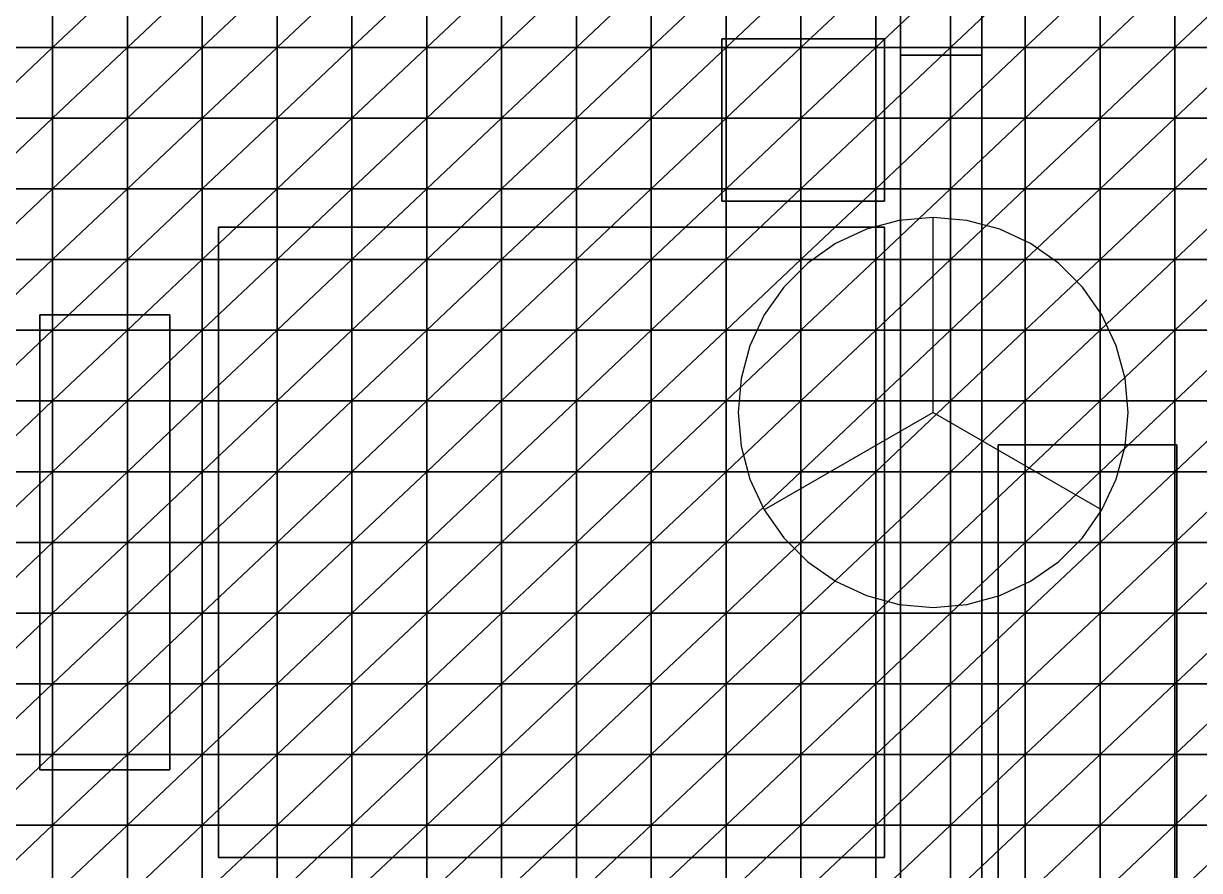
# Model space of a CAD drawing. Header units: metres. Extents: x -3 to 10.7, y -3.7 to 3.7.
# Drawn here: x 3.5 to 7.12, y -1.01 to 1.597 of the extents above; entities that cross this region are included whole.
import ezdxf

# ---------------------------------------------------------------- set-up
doc = ezdxf.new("R2010")
doc.units = ezdxf.units.M
for name, color, linetype in [('ACO_3D', 1, 'CONTINUOUS'), ('MEMBRANA_3D', 3, 'CONTINUOUS'), ('MOBILIARIO', 9, 'CONTINUOUS')]:
    doc.layers.add(name, color=color, linetype=linetype)

msp = doc.modelspace()

# ---------------------------------------------------------------- linework, layer by layer
at = {"layer": 'ACO_3D'}
for points in [[(6.9, 0.4, 5.8), (6.8909, 0.5042, 5.8), (6.8638, 0.6052, 5.8), (6.8196, 0.7, 5.8), (6.7596, 0.7857, 5.8), (6.6857, 0.8596, 5.8), (6.6, 0.9196, 5.8), (6.5052, 0.9638, 5.8), (6.4042, 0.9909, 5.8), (6.3, 1, 5.8), (6.1958, 0.9909, 5.8), (6.0948, 0.9638, 5.8), (6, 0.9196, 5.8), (5.9143, 0.8596, 5.8), (5.8404, 0.7857, 5.8), (5.7804, 0.7, 5.8), (5.7362, 0.6052, 5.8), (5.7091, 0.5042, 5.8), (5.7, 0.4, 5.8), (5.7091, 0.2958, 5.8), (5.7362, 0.1948, 5.8), (5.7804, 0.1, 5.8), (5.8404, 0.0143, 5.8), (5.9143, -0.0596, 5.8), (6, -0.1196, 5.8), (6.0948, -0.1638, 5.8), (6.1958, -0.1909, 5.8), (6.3, -0.2, 5.8), (6.4042, -0.1909, 5.8), (6.5052, -0.1638, 5.8), (6.6, -0.1196, 5.8), (6.6857, -0.0596, 5.8), (6.7596, 0.0143, 5.8), (6.8196, 0.1, 5.8), (6.8638, 0.1948, 5.8), (6.8909, 0.2958, 5.8), (6.9, 0.4, 5.8)], [(6.3, 0.4, 5.05), (6.3, 1, 5.75)], [(6.3, 0.4, 5.05), (5.7804, 0.1, 5.75)], [(6.3, 0.4, 0), (6.3, 0.4, 5.05)], [(6.3, 0.4, 5.05), (6.8196, 0.1, 5.75)]]:
    msp.add_polyline3d(points, dxfattribs=at)
at = {"layer": 'MEMBRANA_3D'}
for points in [[(3.3589, 1.5235, 4.2466), (3.5893, 1.5235, 4.1943), (3.5893, 1.7412, 4.0478)], [(3.3589, 1.5235, 4.2466), (3.5893, 1.7412, 4.0478), (3.3589, 1.7412, 4.1157)], [(3.5893, 1.5235, 4.1943), (3.8196, 1.5235, 4.1501), (3.8196, 1.7412, 3.9862)], [(3.5893, 1.5235, 4.1943), (3.8196, 1.7412, 3.9862), (3.5893, 1.7412, 4.0478)], [(3.8196, 1.5235, 4.1501), (4.05, 1.5235, 4.1149), (4.05, 1.7412, 3.9316)], [(3.8196, 1.5235, 4.1501), (4.05, 1.7412, 3.9316), (3.8196, 1.7412, 3.9862)], [(4.05, 1.5235, 4.1149), (4.2804, 1.5235, 4.0895), (4.2804, 1.7412, 3.885)], [(4.05, 1.5235, 4.1149), (4.2804, 1.7412, 3.885), (4.05, 1.7412, 3.9316)], [(4.2804, 1.5235, 4.0895), (4.5107, 1.5235, 4.0752), (4.5107, 1.7412, 3.8473)], [(4.2804, 1.5235, 4.0895), (4.5107, 1.7412, 3.8473), (4.2804, 1.7412, 3.885)], [(4.5107, 1.5235, 4.0752), (4.7411, 1.5235, 4.0729), (4.7411, 1.7412, 3.8197)], [(4.5107, 1.5235, 4.0752), (4.7411, 1.7412, 3.8197), (4.5107, 1.7412, 3.8473)], [(4.7411, 1.5235, 4.0729), (4.9714, 1.5235, 4.0841), (4.9714, 1.7412, 3.8031)], [(4.7411, 1.5235, 4.0729), (4.9714, 1.7412, 3.8031), (4.7411, 1.7412, 3.8197)], [(4.9714, 1.5235, 4.0841), (5.2018, 1.5235, 4.1095), (5.2018, 1.7412, 3.798)], [(4.9714, 1.5235, 4.0841), (5.2018, 1.7412, 3.798), (4.9714, 1.7412, 3.8031)], [(5.2018, 1.5235, 4.1095), (5.4321, 1.5235, 4.1491), (5.4321, 1.7412, 3.8036)], [(5.2018, 1.5235, 4.1095), (5.4321, 1.7412, 3.8036), (5.2018, 1.7412, 3.798)], [(5.4321, 1.5235, 4.1491), (5.6625, 1.5235, 4.1998), (5.6625, 1.7412, 3.8171)], [(5.4321, 1.5235, 4.1491), (5.6625, 1.7412, 3.8171), (5.4321, 1.7412, 3.8036)], [(5.6625, 1.5235, 4.1998), (5.8929, 1.5235, 4.2525), (5.8929, 1.7412, 3.833)], [(5.6625, 1.5235, 4.1998), (5.8929, 1.7412, 3.833), (5.6625, 1.7412, 3.8171)], [(5.8929, 1.5235, 4.2525), (6.1232, 1.5235, 4.2909), (6.1232, 1.7412, 3.8431)], [(5.8929, 1.5235, 4.2525), (6.1232, 1.7412, 3.8431), (5.8929, 1.7412, 3.833)], [(6.1232, 1.5235, 4.2909), (6.3536, 1.5235, 4.2973), (6.3536, 1.7412, 3.8401)], [(6.1232, 1.5235, 4.2909), (6.3536, 1.7412, 3.8401), (6.1232, 1.7412, 3.8431)], [(6.3536, 1.5235, 4.2973), (6.5839, 1.5235, 4.2661), (6.5839, 1.7412, 3.8211)], [(6.3536, 1.5235, 4.2973), (6.5839, 1.7412, 3.8211), (6.3536, 1.7412, 3.8401)], [(6.5839, 1.5235, 4.2661), (6.8143, 1.5235, 4.2086), (6.8143, 1.7412, 3.7894)], [(6.5839, 1.5235, 4.2661), (6.8143, 1.7412, 3.7894), (6.5839, 1.7412, 3.8211)], [(6.8143, 1.5235, 4.2086), (7.0446, 1.5235, 4.1422), (7.0446, 1.7412, 3.7516)], [(6.8143, 1.5235, 4.2086), (7.0446, 1.7412, 3.7516), (6.8143, 1.7412, 3.7894)], [(7.0446, 1.5235, 4.1422), (7.275, 1.5235, 4.0788), (7.275, 1.7412, 3.7133)], [(7.0446, 1.5235, 4.1422), (7.275, 1.7412, 3.7133), (7.0446, 1.7412, 3.7516)], [(3.3589, 1.3059, 4.2884), (3.5893, 1.3059, 4.3242), (3.5893, 1.5235, 4.1943)], [(3.3589, 1.3059, 4.2884), (3.5893, 1.5235, 4.1943), (3.3589, 1.5235, 4.2466)], [(3.5893, 1.3059, 4.3242), (3.8196, 1.3059, 4.3906), (3.8196, 1.5235, 4.1501)], [(3.5893, 1.3059, 4.3242), (3.8196, 1.5235, 4.1501), (3.5893, 1.5235, 4.1943)], [(3.8196, 1.3059, 4.3906), (4.05, 1.3059, 4.3731), (4.05, 1.5235, 4.1149)], [(3.8196, 1.3059, 4.3906), (4.05, 1.5235, 4.1149), (3.8196, 1.5235, 4.1501)], [(4.05, 1.3059, 4.3731), (4.2804, 1.3059, 4.3659), (4.2804, 1.5235, 4.0895)], [(4.05, 1.3059, 4.3731), (4.2804, 1.5235, 4.0895), (4.05, 1.5235, 4.1149)], [(4.2804, 1.3059, 4.3659), (4.5107, 1.3059, 4.3702), (4.5107, 1.5235, 4.0752)], [(4.2804, 1.3059, 4.3659), (4.5107, 1.5235, 4.0752), (4.2804, 1.5235, 4.0895)], [(4.5107, 1.3059, 4.3702), (4.7411, 1.3059, 4.3876), (4.7411, 1.5235, 4.0729)], [(4.5107, 1.3059, 4.3702), (4.7411, 1.5235, 4.0729), (4.5107, 1.5235, 4.0752)], [(4.7411, 1.3059, 4.3876), (4.9714, 1.3059, 4.4206), (4.9714, 1.5235, 4.0841)], [(4.7411, 1.3059, 4.3876), (4.9714, 1.5235, 4.0841), (4.7411, 1.5235, 4.0729)], [(4.9714, 1.3059, 4.4206), (5.2018, 1.3059, 4.4722), (5.2018, 1.5235, 4.1095)], [(4.9714, 1.3059, 4.4206), (5.2018, 1.5235, 4.1095), (4.9714, 1.5235, 4.0841)], [(5.2018, 1.3059, 4.4722), (5.4321, 1.3059, 4.5454), (5.4321, 1.5235, 4.1491)], [(5.2018, 1.3059, 4.4722), (5.4321, 1.5235, 4.1491), (5.2018, 1.5235, 4.1095)], [(5.4321, 1.3059, 4.5454), (5.6625, 1.3059, 4.6405), (5.6625, 1.5235, 4.1998)], [(5.4321, 1.3059, 4.5454), (5.6625, 1.5235, 4.1998), (5.4321, 1.5235, 4.1491)], [(5.6625, 1.3059, 4.6405), (5.8929, 1.3059, 4.7471), (5.8929, 1.5235, 4.2525)], [(5.6625, 1.3059, 4.6405), (5.8929, 1.5235, 4.2525), (5.6625, 1.5235, 4.1998)], [(5.8929, 1.3059, 4.7471), (6.1232, 1.3059, 4.8332), (6.1232, 1.5235, 4.2909)], [(5.8929, 1.3059, 4.7471), (6.1232, 1.5235, 4.2909), (5.8929, 1.5235, 4.2525)], [(6.1232, 1.3059, 4.8332), (6.3536, 1.3059, 4.8534), (6.3536, 1.5235, 4.2973)], [(6.1232, 1.3059, 4.8332), (6.3536, 1.5235, 4.2973), (6.1232, 1.5235, 4.2909)], [(6.3536, 1.3059, 4.8534), (6.5839, 1.3059, 4.7927), (6.5839, 1.5235, 4.2661)], [(6.3536, 1.3059, 4.8534), (6.5839, 1.5235, 4.2661), (6.3536, 1.5235, 4.2973)], [(6.5839, 1.3059, 4.7927), (6.8143, 1.3059, 4.6853), (6.8143, 1.5235, 4.2086)], [(6.5839, 1.3059, 4.7927), (6.8143, 1.5235, 4.2086), (6.5839, 1.5235, 4.2661)], [(6.8143, 1.3059, 4.6853), (7.0446, 1.3059, 4.5731), (7.0446, 1.5235, 4.1422)], [(6.8143, 1.3059, 4.6853), (7.0446, 1.5235, 4.1422), (6.8143, 1.5235, 4.2086)], [(7.0446, 1.3059, 4.5731), (7.275, 1.3059, 4.4765), (7.275, 1.5235, 4.0788)], [(7.0446, 1.3059, 4.5731), (7.275, 1.5235, 4.0788), (7.0446, 1.5235, 4.1422)], [(3.3589, 1.0882, 4.2887), (3.5893, 1.0882, 4.3265), (3.5893, 1.3059, 4.3242)], [(3.3589, 1.0882, 4.2887), (3.5893, 1.3059, 4.3242), (3.3589, 1.3059, 4.2884)], [(3.5893, 1.0882, 4.3265), (3.8196, 1.0882, 4.3955), (3.8196, 1.3059, 4.3906)], [(3.5893, 1.0882, 4.3265), (3.8196, 1.3059, 4.3906), (3.5893, 1.3059, 4.3242)], [(3.8196, 1.0882, 4.3955), (4.05, 1.0882, 4.4932), (4.05, 1.3059, 4.3731)], [(3.8196, 1.0882, 4.3955), (4.05, 1.3059, 4.3731), (3.8196, 1.3059, 4.3906)], [(4.05, 1.0882, 4.4932), (4.2804, 1.0882, 4.6157), (4.2804, 1.3059, 4.3659)], [(4.05, 1.0882, 4.4932), (4.2804, 1.3059, 4.3659), (4.05, 1.3059, 4.3731)], [(4.2804, 1.0882, 4.6157), (4.5107, 1.0882, 4.7045), (4.5107, 1.3059, 4.3702)], [(4.2804, 1.0882, 4.6157), (4.5107, 1.3059, 4.3702), (4.2804, 1.3059, 4.3659)], [(4.5107, 1.0882, 4.7045), (4.7411, 1.0882, 4.733), (4.7411, 1.3059, 4.3876)], [(4.5107, 1.0882, 4.7045), (4.7411, 1.3059, 4.3876), (4.5107, 1.3059, 4.3702)], [(4.7411, 1.0882, 4.733), (4.9714, 1.0882, 4.7786), (4.9714, 1.3059, 4.4206)], [(4.7411, 1.0882, 4.733), (4.9714, 1.3059, 4.4206), (4.7411, 1.3059, 4.3876)], [(4.9714, 1.0882, 4.7786), (5.2018, 1.0882, 4.8473), (5.2018, 1.3059, 4.4722)], [(4.9714, 1.0882, 4.7786), (5.2018, 1.3059, 4.4722), (4.9714, 1.3059, 4.4206)], [(5.2018, 1.0882, 4.8473), (5.4321, 1.0882, 4.948), (5.4321, 1.3059, 4.5454)], [(5.2018, 1.0882, 4.8473), (5.4321, 1.3059, 4.5454), (5.2018, 1.3059, 4.4722)], [(5.4321, 1.0882, 4.948), (5.6625, 1.0882, 5.091), (5.6625, 1.3059, 4.6405)], [(5.4321, 1.0882, 4.948), (5.6625, 1.3059, 4.6405), (5.4321, 1.3059, 4.5454)], [(5.6625, 1.0882, 5.091), (5.8929, 1.0882, 5.2764), (5.8929, 1.3059, 4.7471)], [(5.6625, 1.0882, 5.091), (5.8929, 1.3059, 4.7471), (5.6625, 1.3059, 4.6405)], [(5.8929, 1.0882, 5.2764), (6.1232, 1.0882, 5.4551), (6.1232, 1.3059, 4.8332)], [(5.8929, 1.0882, 5.2764), (6.1232, 1.3059, 4.8332), (5.8929, 1.3059, 4.7471)], [(6.1232, 1.0882, 5.4551), (6.3536, 1.0882, 5.5047), (6.3536, 1.3059, 4.8534)], [(6.1232, 1.0882, 5.4551), (6.3536, 1.3059, 4.8534), (6.1232, 1.3059, 4.8332)], [(6.3536, 1.0882, 5.5047), (6.5839, 1.0882, 5.3756), (6.5839, 1.3059, 4.7927)], [(6.3536, 1.0882, 5.5047), (6.5839, 1.3059, 4.7927), (6.3536, 1.3059, 4.8534)], [(6.5839, 1.0882, 5.3756), (6.8143, 1.0882, 5.1778), (6.8143, 1.3059, 4.6853)], [(6.5839, 1.0882, 5.3756), (6.8143, 1.3059, 4.6853), (6.5839, 1.3059, 4.7927)], [(6.8143, 1.0882, 5.1778), (7.0446, 1.0882, 5.0042), (7.0446, 1.3059, 4.5731)], [(6.8143, 1.0882, 5.1778), (7.0446, 1.3059, 4.5731), (6.8143, 1.3059, 4.6853)], [(7.0446, 1.0882, 5.0042), (7.275, 1.0882, 4.856), (7.275, 1.3059, 4.4765)], [(7.0446, 1.0882, 5.0042), (7.275, 1.3059, 4.4765), (7.0446, 1.3059, 4.5731)], [(3.3589, 0.8706, 4.2877), (3.5893, 0.8706, 4.3275), (3.5893, 1.0882, 4.3265)], [(3.3589, 0.8706, 4.2877), (3.5893, 1.0882, 4.3265), (3.3589, 1.0882, 4.2887)], [(3.5893, 0.8706, 4.3275), (3.8196, 0.8706, 4.3985), (3.8196, 1.0882, 4.3955)], [(3.5893, 0.8706, 4.3275), (3.8196, 1.0882, 4.3955), (3.5893, 1.0882, 4.3265)], [(3.8196, 0.8706, 4.3985), (4.05, 0.8706, 4.4985), (4.05, 1.0882, 4.4932)], [(3.8196, 0.8706, 4.3985), (4.05, 1.0882, 4.4932), (3.8196, 1.0882, 4.3955)], [(4.05, 0.8706, 4.4985), (4.2804, 0.8706, 4.6238), (4.2804, 1.0882, 4.6157)], [(4.05, 0.8706, 4.4985), (4.2804, 1.0882, 4.6157), (4.05, 1.0882, 4.4932)], [(4.2804, 0.8706, 4.6238), (4.5107, 0.8706, 4.7701), (4.5107, 1.0882, 4.7045)], [(4.2804, 0.8706, 4.6238), (4.5107, 1.0882, 4.7045), (4.2804, 1.0882, 4.6157)], [(4.5107, 0.8706, 4.7701), (4.7411, 0.8706, 4.9335), (4.7411, 1.0882, 4.733)], [(4.5107, 0.8706, 4.7701), (4.7411, 1.0882, 4.733), (4.5107, 1.0882, 4.7045)], [(4.7411, 0.8706, 4.9335), (4.9714, 0.8706, 5.1099), (4.9714, 1.0882, 4.7786)], [(4.7411, 0.8706, 4.9335), (4.9714, 1.0882, 4.7786), (4.7411, 1.0882, 4.733)], [(4.9714, 0.8706, 5.1099), (5.2018, 0.8706, 5.2005), (5.2018, 1.0882, 4.8473)], [(4.9714, 0.8706, 5.1099), (5.2018, 1.0882, 4.8473), (4.9714, 1.0882, 4.7786)], [(5.2018, 0.8706, 5.2005), (5.4321, 0.8706, 5.3078), (5.4321, 1.0882, 4.948)], [(5.2018, 0.8706, 5.2005), (5.4321, 1.0882, 4.948), (5.2018, 1.0882, 4.8473)], [(5.4321, 0.8706, 5.3078), (5.6625, 0.8706, 5.479), (5.6625, 1.0882, 5.091)], [(5.4321, 0.8706, 5.3078), (5.6625, 1.0882, 5.091), (5.4321, 1.0882, 4.948)], [(5.6625, 0.8706, 5.479), (5.8929, 0.8706, 5.7535), (5.8929, 1.0882, 5.2764)], [(5.6625, 0.8706, 5.479), (5.8929, 1.0882, 5.2764), (5.6625, 1.0882, 5.091)], [(5.8929, 0.8706, 5.7535), (6.1232, 0.8706, 5.8042), (6.1232, 1.0882, 5.4551)], [(5.8929, 0.8706, 5.7535), (6.1232, 1.0882, 5.4551), (5.8929, 1.0882, 5.2764)], [(6.1232, 0.8706, 5.8042), (6.3536, 0.8706, 5.8029), (6.3536, 1.0882, 5.5047)], [(6.1232, 0.8706, 5.8042), (6.3536, 1.0882, 5.5047), (6.1232, 1.0882, 5.4551)], [(6.3536, 0.8706, 5.8029), (6.5839, 0.8706, 5.802), (6.5839, 1.0882, 5.3756)], [(6.3536, 0.8706, 5.8029), (6.5839, 1.0882, 5.3756), (6.3536, 1.0882, 5.5047)], [(6.5839, 0.8706, 5.802), (6.8143, 0.8706, 5.6043), (6.8143, 1.0882, 5.1778)], [(6.5839, 0.8706, 5.802), (6.8143, 1.0882, 5.1778), (6.5839, 1.0882, 5.3756)], [(6.8143, 0.8706, 5.6043), (7.0446, 0.8706, 5.3122), (7.0446, 1.0882, 5.0042)], [(6.8143, 0.8706, 5.6043), (7.0446, 1.0882, 5.0042), (6.8143, 1.0882, 5.1778)], [(7.0446, 0.8706, 5.3122), (7.275, 0.8706, 4.9305), (7.275, 1.0882, 4.856)], [(7.0446, 0.8706, 5.3122), (7.275, 1.0882, 4.856), (7.0446, 1.0882, 5.0042)], [(3.3589, 0.6529, 4.2857), (3.5893, 0.6529, 4.3272), (3.5893, 0.8706, 4.3275)], [(3.3589, 0.6529, 4.2857), (3.5893, 0.8706, 4.3275), (3.3589, 0.8706, 4.2877)], [(3.5893, 0.6529, 4.3272), (3.8196, 0.6529, 4.3999), (3.8196, 0.8706, 4.3985)], [(3.5893, 0.6529, 4.3272), (3.8196, 0.8706, 4.3985), (3.5893, 0.8706, 4.3275)], [(3.8196, 0.6529, 4.3999), (4.05, 0.6529, 4.5016), (4.05, 0.8706, 4.4985)], [(3.8196, 0.6529, 4.3999), (4.05, 0.8706, 4.4985), (3.8196, 0.8706, 4.3985)], [(4.05, 0.6529, 4.5016), (4.2804, 0.6529, 4.629), (4.2804, 0.8706, 4.6238)], [(4.05, 0.6529, 4.5016), (4.2804, 0.8706, 4.6238), (4.05, 0.8706, 4.4985)], [(4.2804, 0.6529, 4.629), (4.5107, 0.6529, 4.7781), (4.5107, 0.8706, 4.7701)], [(4.2804, 0.6529, 4.629), (4.5107, 0.8706, 4.7701), (4.2804, 0.8706, 4.6238)], [(4.5107, 0.6529, 4.7781), (4.7411, 0.6529, 4.9453), (4.7411, 0.8706, 4.9335)], [(4.5107, 0.6529, 4.7781), (4.7411, 0.8706, 4.9335), (4.5107, 0.8706, 4.7701)], [(4.7411, 0.6529, 4.9453), (4.9714, 0.6529, 5.1276), (4.9714, 0.8706, 5.1099)], [(4.7411, 0.6529, 4.9453), (4.9714, 0.8706, 5.1099), (4.7411, 0.8706, 4.9335)], [(4.9714, 0.6529, 5.1276), (5.2018, 0.6529, 5.3221), (5.2018, 0.8706, 5.2005)], [(4.9714, 0.6529, 5.1276), (5.2018, 0.8706, 5.2005), (4.9714, 0.8706, 5.1099)], [(5.2018, 0.6529, 5.3221), (5.4321, 0.6529, 5.5249), (5.4321, 0.8706, 5.3078)], [(5.2018, 0.6529, 5.3221), (5.4321, 0.8706, 5.3078), (5.2018, 0.8706, 5.2005)], [(5.4321, 0.6529, 5.5249), (5.6625, 0.6529, 5.7209), (5.6625, 0.8706, 5.479)], [(5.4321, 0.6529, 5.5249), (5.6625, 0.8706, 5.479), (5.4321, 0.8706, 5.3078)], [(5.6625, 0.6529, 5.7209), (5.8929, 0.6529, 5.8059), (5.8929, 0.8706, 5.7535)], [(5.6625, 0.6529, 5.7209), (5.8929, 0.8706, 5.7535), (5.6625, 0.8706, 5.479)], [(5.8929, 0.6529, 5.8059), (6.1232, 0.6529, 5.8042), (6.1232, 0.8706, 5.8042)], [(5.8929, 0.6529, 5.8059), (6.1232, 0.8706, 5.8042), (5.8929, 0.8706, 5.7535)], [(6.1232, 0.6529, 5.8042), (6.3536, 0.6529, 5.8029), (6.3536, 0.8706, 5.8029)], [(6.1232, 0.6529, 5.8042), (6.3536, 0.8706, 5.8029), (6.1232, 0.8706, 5.8042)], [(6.3536, 0.6529, 5.8029), (6.5839, 0.6529, 5.802), (6.5839, 0.8706, 5.802)], [(6.3536, 0.6529, 5.8029), (6.5839, 0.8706, 5.802), (6.3536, 0.8706, 5.8029)], [(6.5839, 0.6529, 5.802), (6.8143, 0.6529, 5.8013), (6.8143, 0.8706, 5.6043)], [(6.5839, 0.6529, 5.802), (6.8143, 0.8706, 5.6043), (6.5839, 0.8706, 5.802)], [(6.8143, 0.6529, 5.8013), (7.0446, 0.6529, 5.425), (7.0446, 0.8706, 5.3122)], [(6.8143, 0.6529, 5.8013), (7.0446, 0.8706, 5.3122), (6.8143, 0.8706, 5.6043)], [(7.0446, 0.6529, 5.425), (7.275, 0.6529, 4.9935), (7.275, 0.8706, 4.9305)], [(7.0446, 0.6529, 5.425), (7.275, 0.8706, 4.9305), (7.0446, 0.8706, 5.3122)], [(3.3589, 0.4353, 4.2042), (3.5893, 0.4353, 4.299), (3.5893, 0.6529, 4.3272)], [(3.3589, 0.4353, 4.2042), (3.5893, 0.6529, 4.3272), (3.3589, 0.6529, 4.2857)], [(3.5893, 0.4353, 4.299), (3.8196, 0.4353, 4.3995), (3.8196, 0.6529, 4.3999)], [(3.5893, 0.4353, 4.299), (3.8196, 0.6529, 4.3999), (3.5893, 0.6529, 4.3272)], [(3.8196, 0.4353, 4.3995), (4.05, 0.4353, 4.5024), (4.05, 0.6529, 4.5016)], [(3.8196, 0.4353, 4.3995), (4.05, 0.6529, 4.5016), (3.8196, 0.6529, 4.3999)], [(4.05, 0.4353, 4.5024), (4.2804, 0.4353, 4.6308), (4.2804, 0.6529, 4.629)], [(4.05, 0.4353, 4.5024), (4.2804, 0.6529, 4.629), (4.05, 0.6529, 4.5016)], [(4.2804, 0.4353, 4.6308), (4.5107, 0.4353, 4.7812), (4.5107, 0.6529, 4.7781)], [(4.2804, 0.4353, 4.6308), (4.5107, 0.6529, 4.7781), (4.2804, 0.6529, 4.629)], [(4.5107, 0.4353, 4.7812), (4.7411, 0.4353, 4.9503), (4.7411, 0.6529, 4.9453)], [(4.5107, 0.4353, 4.7812), (4.7411, 0.6529, 4.9453), (4.5107, 0.6529, 4.7781)], [(4.7411, 0.4353, 4.9503), (4.9714, 0.4353, 5.1354), (4.9714, 0.6529, 5.1276)], [(4.7411, 0.4353, 4.9503), (4.9714, 0.6529, 5.1276), (4.7411, 0.6529, 4.9453)], [(4.9714, 0.4353, 5.1354), (5.2018, 0.4353, 5.3345), (5.2018, 0.6529, 5.3221)], [(4.9714, 0.4353, 5.1354), (5.2018, 0.6529, 5.3221), (4.9714, 0.6529, 5.1276)], [(5.2018, 0.4353, 5.3345), (5.4321, 0.4353, 5.5462), (5.4321, 0.6529, 5.5249)], [(5.2018, 0.4353, 5.3345), (5.4321, 0.6529, 5.5249), (5.2018, 0.6529, 5.3221)], [(5.4321, 0.4353, 5.5462), (5.6625, 0.4353, 5.7694), (5.6625, 0.6529, 5.7209)], [(5.4321, 0.4353, 5.5462), (5.6625, 0.6529, 5.7209), (5.4321, 0.6529, 5.5249)], [(5.6625, 0.4353, 5.7694), (5.8929, 0.4353, 5.8059), (5.8929, 0.6529, 5.8059)], [(5.6625, 0.4353, 5.7694), (5.8929, 0.6529, 5.8059), (5.6625, 0.6529, 5.7209)], [(5.8929, 0.4353, 5.8059), (6.1232, 0.4353, 5.8042), (6.1232, 0.6529, 5.8042)], [(5.8929, 0.4353, 5.8059), (6.1232, 0.6529, 5.8042), (5.8929, 0.6529, 5.8059)], [(6.1232, 0.4353, 5.8042), (6.3536, 0.4353, 5.8029), (6.3536, 0.6529, 5.8029)], [(6.1232, 0.4353, 5.8042), (6.3536, 0.6529, 5.8029), (6.1232, 0.6529, 5.8042)], [(6.3536, 0.4353, 5.8029), (6.5839, 0.4353, 5.802), (6.5839, 0.6529, 5.802)], [(6.3536, 0.4353, 5.8029), (6.5839, 0.6529, 5.802), (6.3536, 0.6529, 5.8029)], [(6.5839, 0.4353, 5.802), (6.8143, 0.4353, 5.8013), (6.8143, 0.6529, 5.8013)], [(6.5839, 0.4353, 5.802), (6.8143, 0.6529, 5.8013), (6.5839, 0.6529, 5.802)], [(6.8143, 0.4353, 5.8013), (7.0446, 0.4353, 5.4859), (7.0446, 0.6529, 5.425)], [(6.8143, 0.4353, 5.8013), (7.0446, 0.6529, 5.425), (6.8143, 0.6529, 5.8013)], [(7.0446, 0.4353, 5.4859), (7.275, 0.4353, 5.0239), (7.275, 0.6529, 4.9935)], [(7.0446, 0.4353, 5.4859), (7.275, 0.6529, 4.9935), (7.0446, 0.6529, 5.425)], [(3.3589, 0.2176, 4.1289), (3.5893, 0.2176, 4.2335), (3.5893, 0.4353, 4.299)], [(3.3589, 0.2176, 4.1289), (3.5893, 0.4353, 4.299), (3.3589, 0.4353, 4.2042)], [(3.5893, 0.2176, 4.2335), (3.8196, 0.2176, 4.3545), (3.8196, 0.4353, 4.3995)], [(3.5893, 0.2176, 4.2335), (3.8196, 0.4353, 4.3995), (3.5893, 0.4353, 4.299)], [(3.8196, 0.2176, 4.3545), (4.05, 0.2176, 4.4908), (4.05, 0.4353, 4.5024)], [(3.8196, 0.2176, 4.3545), (4.05, 0.4353, 4.5024), (3.8196, 0.4353, 4.3995)], [(4.05, 0.2176, 4.4908), (4.2804, 0.2176, 4.629), (4.2804, 0.4353, 4.6308)], [(4.05, 0.2176, 4.4908), (4.2804, 0.4353, 4.6308), (4.05, 0.4353, 4.5024)], [(4.2804, 0.2176, 4.629), (4.5107, 0.2176, 4.779), (4.5107, 0.4353, 4.7812)], [(4.2804, 0.2176, 4.629), (4.5107, 0.4353, 4.7812), (4.2804, 0.4353, 4.6308)], [(4.5107, 0.2176, 4.779), (4.7411, 0.2176, 4.9474), (4.7411, 0.4353, 4.9503)], [(4.5107, 0.2176, 4.779), (4.7411, 0.4353, 4.9503), (4.5107, 0.4353, 4.7812)], [(4.7411, 0.2176, 4.9474), (4.9714, 0.2176, 5.1312), (4.9714, 0.4353, 5.1354)], [(4.7411, 0.2176, 4.9474), (4.9714, 0.4353, 5.1354), (4.7411, 0.4353, 4.9503)], [(4.9714, 0.2176, 5.1312), (5.2018, 0.2176, 5.3279), (5.2018, 0.4353, 5.3345)], [(4.9714, 0.2176, 5.1312), (5.2018, 0.4353, 5.3345), (4.9714, 0.4353, 5.1354)], [(5.2018, 0.2176, 5.3279), (5.4321, 0.2176, 5.5349), (5.4321, 0.4353, 5.5462)], [(5.2018, 0.2176, 5.3279), (5.4321, 0.4353, 5.5462), (5.2018, 0.4353, 5.3345)], [(5.4321, 0.2176, 5.5349), (5.6625, 0.2176, 5.7473), (5.6625, 0.4353, 5.7694)], [(5.4321, 0.2176, 5.5349), (5.6625, 0.4353, 5.7694), (5.4321, 0.4353, 5.5462)], [(5.6625, 0.2176, 5.7473), (5.8929, 0.2176, 5.8059), (5.8929, 0.4353, 5.8059)], [(5.6625, 0.2176, 5.7473), (5.8929, 0.4353, 5.8059), (5.6625, 0.4353, 5.7694)], [(5.8929, 0.2176, 5.8059), (6.1232, 0.2176, 5.8042), (6.1232, 0.4353, 5.8042)], [(5.8929, 0.2176, 5.8059), (6.1232, 0.4353, 5.8042), (5.8929, 0.4353, 5.8059)], [(6.1232, 0.2176, 5.8042), (6.3536, 0.2176, 5.8029), (6.3536, 0.4353, 5.8029)], [(6.1232, 0.2176, 5.8042), (6.3536, 0.4353, 5.8029), (6.1232, 0.4353, 5.8042)], [(6.3536, 0.2176, 5.8029), (6.5839, 0.2176, 5.802), (6.5839, 0.4353, 5.802)], [(6.3536, 0.2176, 5.8029), (6.5839, 0.4353, 5.802), (6.3536, 0.4353, 5.8029)], [(6.5839, 0.2176, 5.802), (6.8143, 0.2176, 5.8013), (6.8143, 0.4353, 5.8013)], [(6.5839, 0.2176, 5.802), (6.8143, 0.4353, 5.8013), (6.5839, 0.4353, 5.802)], [(6.8143, 0.2176, 5.8013), (7.0446, 0.2176, 5.4534), (7.0446, 0.4353, 5.4859)], [(6.8143, 0.2176, 5.8013), (7.0446, 0.4353, 5.4859), (6.8143, 0.4353, 5.8013)], [(7.0446, 0.2176, 5.4534), (7.275, 0.2176, 5.008), (7.275, 0.4353, 5.0239)], [(7.0446, 0.2176, 5.4534), (7.275, 0.4353, 5.0239), (7.0446, 0.4353, 5.4859)], [(3.3589, 0, 4.0649), (3.5893, 0, 4.1783), (3.5893, 0.2176, 4.2335)], [(3.3589, 0, 4.0649), (3.5893, 0.2176, 4.2335), (3.3589, 0.2176, 4.1289)], [(3.5893, 0, 4.1783), (3.8196, 0, 4.3067), (3.8196, 0.2176, 4.3545)], [(3.5893, 0, 4.1783), (3.8196, 0.2176, 4.3545), (3.5893, 0.2176, 4.2335)], [(3.8196, 0, 4.3067), (4.05, 0, 4.4489), (4.05, 0.2176, 4.4908)], [(3.8196, 0, 4.3067), (4.05, 0.2176, 4.4908), (3.8196, 0.2176, 4.3545)], [(4.05, 0, 4.4489), (4.2804, 0, 4.6037), (4.2804, 0.2176, 4.629)], [(4.05, 0, 4.4489), (4.2804, 0.2176, 4.629), (4.05, 0.2176, 4.4908)], [(4.2804, 0, 4.6037), (4.5107, 0, 4.7701), (4.5107, 0.2176, 4.779)], [(4.2804, 0, 4.6037), (4.5107, 0.2176, 4.779), (4.2804, 0.2176, 4.629)], [(4.5107, 0, 4.7701), (4.7411, 0, 4.9372), (4.7411, 0.2176, 4.9474)], [(4.5107, 0, 4.7701), (4.7411, 0.2176, 4.9474), (4.5107, 0.2176, 4.779)], [(4.7411, 0, 4.9372), (4.9714, 0, 5.1161), (4.9714, 0.2176, 5.1312)], [(4.7411, 0, 4.9372), (4.9714, 0.2176, 5.1312), (4.7411, 0.2176, 4.9474)], [(4.9714, 0, 5.1161), (5.2018, 0, 5.3046), (5.2018, 0.2176, 5.3279)], [(4.9714, 0, 5.1161), (5.2018, 0.2176, 5.3279), (4.9714, 0.2176, 5.1312)], [(5.2018, 0, 5.3046), (5.4321, 0, 5.4968), (5.4321, 0.2176, 5.5349)], [(5.2018, 0, 5.3046), (5.4321, 0.2176, 5.5349), (5.2018, 0.2176, 5.3279)], [(5.4321, 0, 5.4968), (5.6625, 0, 5.6422), (5.6625, 0.2176, 5.7473)], [(5.4321, 0, 5.4968), (5.6625, 0.2176, 5.7473), (5.4321, 0.2176, 5.5349)], [(5.6625, 0, 5.6422), (5.8929, 0, 5.8059), (5.8929, 0.2176, 5.8059)], [(5.6625, 0, 5.6422), (5.8929, 0.2176, 5.8059), (5.6625, 0.2176, 5.7473)], [(5.8929, 0, 5.8059), (6.1232, 0, 5.8042), (6.1232, 0.2176, 5.8042)], [(5.8929, 0, 5.8059), (6.1232, 0.2176, 5.8042), (5.8929, 0.2176, 5.8059)], [(6.1232, 0, 5.8042), (6.3536, 0, 5.8029), (6.3536, 0.2176, 5.8029)], [(6.1232, 0, 5.8042), (6.3536, 0.2176, 5.8029), (6.1232, 0.2176, 5.8042)], [(6.3536, 0, 5.8029), (6.5839, 0, 5.802), (6.5839, 0.2176, 5.802)], [(6.3536, 0, 5.8029), (6.5839, 0.2176, 5.802), (6.3536, 0.2176, 5.8029)], [(6.5839, 0, 5.802), (6.8143, 0, 5.7155), (6.8143, 0.2176, 5.8013)], [(6.5839, 0, 5.802), (6.8143, 0.2176, 5.8013), (6.5839, 0.2176, 5.802)], [(6.8143, 0, 5.7155), (7.0446, 0, 5.3509), (7.0446, 0.2176, 5.4534)], [(6.8143, 0, 5.7155), (7.0446, 0.2176, 5.4534), (6.8143, 0.2176, 5.8013)], [(7.0446, 0, 5.3509), (7.275, 0, 4.9531), (7.275, 0.2176, 5.008)], [(7.0446, 0, 5.3509), (7.275, 0.2176, 5.008), (7.0446, 0.2176, 5.4534)], [(3.3589, -0.2176, 4.0123), (3.5893, -0.2176, 4.1332), (3.5893, 0, 4.1783)], [(3.3589, -0.2176, 4.0123), (3.5893, 0, 4.1783), (3.3589, 0, 4.0649)], [(3.5893, -0.2176, 4.1332), (3.8196, -0.2176, 4.2673), (3.8196, 0, 4.3067)], [(3.5893, -0.2176, 4.1332), (3.8196, 0, 4.3067), (3.5893, 0, 4.1783)], [(3.8196, -0.2176, 4.2673), (4.05, -0.2176, 4.4136), (4.05, 0, 4.4489)], [(3.8196, -0.2176, 4.2673), (4.05, 0, 4.4489), (3.8196, 0, 4.3067)], [(4.05, -0.2176, 4.4136), (4.2804, -0.2176, 4.5708), (4.2804, 0, 4.6037)], [(4.05, -0.2176, 4.4136), (4.2804, 0, 4.6037), (4.05, 0, 4.4489)], [(4.2804, -0.2176, 4.5708), (4.5107, -0.2176, 4.7378), (4.5107, 0, 4.7701)], [(4.2804, -0.2176, 4.5708), (4.5107, 0, 4.7701), (4.2804, 0, 4.6037)], [(4.5107, -0.2176, 4.7378), (4.7411, -0.2176, 4.9131), (4.7411, 0, 4.9372)], [(4.5107, -0.2176, 4.7378), (4.7411, 0, 4.9372), (4.5107, 0, 4.7701)], [(4.7411, -0.2176, 4.9131), (4.9714, -0.2176, 5.0933), (4.9714, 0, 5.1161)], [(4.7411, -0.2176, 4.9131), (4.9714, 0, 5.1161), (4.7411, 0, 4.9372)], [(4.9714, -0.2176, 5.0933), (5.2018, -0.2176, 5.1911), (5.2018, 0, 5.3046)], [(4.9714, -0.2176, 5.0933), (5.2018, 0, 5.3046), (4.9714, 0, 5.1161)], [(5.2018, -0.2176, 5.1911), (5.4321, -0.2176, 5.2745), (5.4321, 0, 5.4968)], [(5.2018, -0.2176, 5.1911), (5.4321, 0, 5.4968), (5.2018, 0, 5.3046)], [(5.4321, -0.2176, 5.2745), (5.6625, -0.2176, 5.3937), (5.6625, 0, 5.6422)], [(5.4321, -0.2176, 5.2745), (5.6625, 0, 5.6422), (5.4321, 0, 5.4968)], [(5.6625, -0.2176, 5.3937), (5.8929, -0.2176, 5.5522), (5.8929, 0, 5.8059)], [(5.6625, -0.2176, 5.3937), (5.8929, 0, 5.8059), (5.6625, 0, 5.6422)], [(5.8929, -0.2176, 5.5522), (6.1232, -0.2176, 5.7113), (6.1232, 0, 5.8042)], [(5.8929, -0.2176, 5.5522), (6.1232, 0, 5.8042), (5.8929, 0, 5.8059)], [(6.1232, -0.2176, 5.7113), (6.3536, -0.2176, 5.757), (6.3536, 0, 5.8029)], [(6.1232, -0.2176, 5.7113), (6.3536, 0, 5.8029), (6.1232, 0, 5.8042)], [(6.3536, -0.2176, 5.757), (6.5839, -0.2176, 5.6399), (6.5839, 0, 5.802)], [(6.3536, -0.2176, 5.757), (6.5839, 0, 5.802), (6.3536, 0, 5.8029)], [(6.5839, -0.2176, 5.6399), (6.8143, -0.2176, 5.4677), (6.8143, 0, 5.7155)], [(6.5839, -0.2176, 5.6399), (6.8143, 0, 5.7155), (6.5839, 0, 5.802)], [(6.8143, -0.2176, 5.4677), (7.0446, -0.2176, 5.233), (7.0446, 0, 5.3509)], [(6.8143, -0.2176, 5.4677), (7.0446, 0, 5.3509), (6.8143, 0, 5.7155)], [(7.0446, -0.2176, 5.233), (7.275, -0.2176, 4.8803), (7.275, 0, 4.9531)], [(7.0446, -0.2176, 5.233), (7.275, 0, 4.9531), (7.0446, 0, 5.3509)], [(3.3589, -0.4353, 3.9708), (3.5893, -0.4353, 4.0973), (3.5893, -0.2176, 4.1332)], [(3.3589, -0.4353, 3.9708), (3.5893, -0.2176, 4.1332), (3.3589, -0.2176, 4.0123)], [(3.5893, -0.4353, 4.0973), (3.8196, -0.4353, 4.2354), (3.8196, -0.2176, 4.2673)], [(3.5893, -0.4353, 4.0973), (3.8196, -0.2176, 4.2673), (3.5893, -0.2176, 4.1332)], [(3.8196, -0.4353, 4.2354), (4.05, -0.4353, 4.384), (4.05, -0.2176, 4.4136)], [(3.8196, -0.4353, 4.2354), (4.05, -0.2176, 4.4136), (3.8196, -0.2176, 4.2673)], [(4.05, -0.4353, 4.384), (4.2804, -0.4353, 4.5421), (4.2804, -0.2176, 4.5708)], [(4.05, -0.4353, 4.384), (4.2804, -0.2176, 4.5708), (4.05, -0.2176, 4.4136)], [(4.2804, -0.4353, 4.5421), (4.5107, -0.4353, 4.7081), (4.5107, -0.2176, 4.7378)], [(4.2804, -0.4353, 4.5421), (4.5107, -0.2176, 4.7378), (4.2804, -0.2176, 4.5708)], [(4.5107, -0.4353, 4.7081), (4.7411, -0.4353, 4.7998), (4.7411, -0.2176, 4.9131)], [(4.5107, -0.4353, 4.7081), (4.7411, -0.2176, 4.9131), (4.5107, -0.2176, 4.7378)], [(4.7411, -0.4353, 4.7998), (4.9714, -0.4353, 4.8474), (4.9714, -0.2176, 5.0933)], [(4.7411, -0.4353, 4.7998), (4.9714, -0.2176, 5.0933), (4.7411, -0.2176, 4.9131)], [(4.9714, -0.4353, 4.8474), (5.2018, -0.4353, 4.9081), (5.2018, -0.2176, 5.1911)], [(4.9714, -0.4353, 4.8474), (5.2018, -0.2176, 5.1911), (4.9714, -0.2176, 5.0933)], [(5.2018, -0.4353, 4.9081), (5.4321, -0.4353, 4.9834), (5.4321, -0.2176, 5.2745)], [(5.2018, -0.4353, 4.9081), (5.4321, -0.2176, 5.2745), (5.2018, -0.2176, 5.1911)], [(5.4321, -0.4353, 4.9834), (5.6625, -0.4353, 5.0746), (5.6625, -0.2176, 5.3937)], [(5.4321, -0.4353, 4.9834), (5.6625, -0.2176, 5.3937), (5.4321, -0.2176, 5.2745)], [(5.6625, -0.4353, 5.0746), (5.8929, -0.4353, 5.177), (5.8929, -0.2176, 5.5522)], [(5.6625, -0.4353, 5.0746), (5.8929, -0.2176, 5.5522), (5.6625, -0.2176, 5.3937)], [(5.8929, -0.4353, 5.177), (6.1232, -0.4353, 5.261), (6.1232, -0.2176, 5.7113)], [(5.8929, -0.4353, 5.177), (6.1232, -0.2176, 5.7113), (5.8929, -0.2176, 5.5522)], [(6.1232, -0.4353, 5.261), (6.3536, -0.4353, 5.2814), (6.3536, -0.2176, 5.757)], [(6.1232, -0.4353, 5.261), (6.3536, -0.2176, 5.757), (6.1232, -0.2176, 5.7113)], [(6.3536, -0.4353, 5.2814), (6.5839, -0.4353, 5.2229), (6.5839, -0.2176, 5.6399)], [(6.3536, -0.4353, 5.2814), (6.5839, -0.2176, 5.6399), (6.3536, -0.2176, 5.757)], [(6.5839, -0.4353, 5.2229), (6.8143, -0.4353, 5.1208), (6.8143, -0.2176, 5.4677)], [(6.5839, -0.4353, 5.2229), (6.8143, -0.2176, 5.4677), (6.5839, -0.2176, 5.6399)], [(6.8143, -0.4353, 5.1208), (7.0446, -0.4353, 5.0159), (7.0446, -0.2176, 5.233)], [(6.8143, -0.4353, 5.1208), (7.0446, -0.2176, 5.233), (6.8143, -0.2176, 5.4677)], [(7.0446, -0.4353, 5.0159), (7.275, -0.4353, 4.8072), (7.275, -0.2176, 4.8803)], [(7.0446, -0.4353, 5.0159), (7.275, -0.2176, 4.8803), (7.0446, -0.2176, 5.233)], [(3.3589, -0.6529, 3.939), (3.5893, -0.6529, 4.0693), (3.5893, -0.4353, 4.0973)], [(3.3589, -0.6529, 3.939), (3.5893, -0.4353, 4.0973), (3.3589, -0.4353, 3.9708)], [(3.5893, -0.6529, 4.0693), (3.8196, -0.6529, 4.2098), (3.8196, -0.4353, 4.2354)], [(3.5893, -0.6529, 4.0693), (3.8196, -0.4353, 4.2354), (3.5893, -0.4353, 4.0973)], [(3.8196, -0.6529, 4.2098), (4.05, -0.6529, 4.3594), (4.05, -0.4353, 4.384)], [(3.8196, -0.6529, 4.2098), (4.05, -0.4353, 4.384), (3.8196, -0.4353, 4.2354)], [(4.05, -0.6529, 4.3594), (4.2804, -0.6529, 4.4467), (4.2804, -0.4353, 4.5421)], [(4.05, -0.6529, 4.3594), (4.2804, -0.4353, 4.5421), (4.05, -0.4353, 4.384)], [(4.2804, -0.6529, 4.4467), (4.5107, -0.6529, 4.4753), (4.5107, -0.4353, 4.7081)], [(4.2804, -0.6529, 4.4467), (4.5107, -0.4353, 4.7081), (4.2804, -0.4353, 4.5421)], [(4.5107, -0.6529, 4.4753), (4.7411, -0.6529, 4.51), (4.7411, -0.4353, 4.7998)], [(4.5107, -0.6529, 4.4753), (4.7411, -0.4353, 4.7998), (4.5107, -0.4353, 4.7081)], [(4.7411, -0.6529, 4.51), (4.9714, -0.6529, 4.5523), (4.9714, -0.4353, 4.8474)], [(4.7411, -0.6529, 4.51), (4.9714, -0.4353, 4.8474), (4.7411, -0.4353, 4.7998)], [(4.9714, -0.6529, 4.5523), (5.2018, -0.6529, 4.6034), (5.2018, -0.4353, 4.9081)], [(4.9714, -0.6529, 4.5523), (5.2018, -0.4353, 4.9081), (4.9714, -0.4353, 4.8474)], [(5.2018, -0.6529, 4.6034), (5.4321, -0.6529, 4.6639), (5.4321, -0.4353, 4.9834)], [(5.2018, -0.6529, 4.6034), (5.4321, -0.4353, 4.9834), (5.2018, -0.4353, 4.9081)], [(5.4321, -0.6529, 4.6639), (5.6625, -0.6529, 4.7313), (5.6625, -0.4353, 5.0746)], [(5.4321, -0.6529, 4.6639), (5.6625, -0.4353, 5.0746), (5.4321, -0.4353, 4.9834)], [(5.6625, -0.6529, 4.7313), (5.8929, -0.6529, 4.7946), (5.8929, -0.4353, 5.177)], [(5.6625, -0.6529, 4.7313), (5.8929, -0.4353, 5.177), (5.6625, -0.4353, 5.0746)], [(5.8929, -0.6529, 4.7946), (6.1232, -0.6529, 4.8394), (6.1232, -0.4353, 5.261)], [(5.8929, -0.6529, 4.7946), (6.1232, -0.4353, 5.261), (5.8929, -0.4353, 5.177)], [(6.1232, -0.6529, 4.8394), (6.3536, -0.6529, 4.8486), (6.3536, -0.4353, 5.2814)], [(6.1232, -0.6529, 4.8394), (6.3536, -0.4353, 5.2814), (6.1232, -0.4353, 5.261)], [(6.3536, -0.6529, 4.8486), (6.5839, -0.6529, 4.8163), (6.5839, -0.4353, 5.2229)], [(6.3536, -0.6529, 4.8486), (6.5839, -0.4353, 5.2229), (6.3536, -0.4353, 5.2814)], [(6.5839, -0.6529, 4.8163), (6.8143, -0.6529, 4.7556), (6.8143, -0.4353, 5.1208)], [(6.5839, -0.6529, 4.8163), (6.8143, -0.4353, 5.1208), (6.5839, -0.4353, 5.2229)], [(6.8143, -0.6529, 4.7556), (7.0446, -0.6529, 4.6855), (7.0446, -0.4353, 5.0159)], [(6.8143, -0.6529, 4.7556), (7.0446, -0.4353, 5.0159), (6.8143, -0.4353, 5.1208)], [(7.0446, -0.6529, 4.6855), (7.275, -0.6529, 4.6189), (7.275, -0.4353, 4.8072)], [(7.0446, -0.6529, 4.6855), (7.275, -0.4353, 4.8072), (7.0446, -0.4353, 5.0159)], [(3.3589, -0.8706, 3.9154), (3.5893, -0.8706, 4.0479), (3.5893, -0.6529, 4.0693)], [(3.3589, -0.8706, 3.9154), (3.5893, -0.6529, 4.0693), (3.3589, -0.6529, 3.939)], [(3.5893, -0.8706, 4.0479), (3.8196, -0.8706, 4.1329), (3.8196, -0.6529, 4.2098)], [(3.5893, -0.8706, 4.0479), (3.8196, -0.6529, 4.2098), (3.5893, -0.6529, 4.0693)], [(3.8196, -0.8706, 4.1329), (4.05, -0.8706, 4.1509), (4.05, -0.6529, 4.3594)], [(3.8196, -0.8706, 4.1329), (4.05, -0.6529, 4.3594), (3.8196, -0.6529, 4.2098)], [(4.05, -0.8706, 4.1509), (4.2804, -0.8706, 4.172), (4.2804, -0.6529, 4.4467)], [(4.05, -0.8706, 4.1509), (4.2804, -0.6529, 4.4467), (4.05, -0.6529, 4.3594)], [(4.2804, -0.8706, 4.172), (4.5107, -0.8706, 4.1968), (4.5107, -0.6529, 4.4753)], [(4.2804, -0.8706, 4.172), (4.5107, -0.6529, 4.4753), (4.2804, -0.6529, 4.4467)], [(4.5107, -0.8706, 4.1968), (4.7411, -0.8706, 4.226), (4.7411, -0.6529, 4.51)], [(4.5107, -0.8706, 4.1968), (4.7411, -0.6529, 4.51), (4.5107, -0.6529, 4.4753)], [(4.7411, -0.8706, 4.226), (4.9714, -0.8706, 4.2603), (4.9714, -0.6529, 4.5523)], [(4.7411, -0.8706, 4.226), (4.9714, -0.6529, 4.5523), (4.7411, -0.6529, 4.51)], [(4.9714, -0.8706, 4.2603), (5.2018, -0.8706, 4.2997), (5.2018, -0.6529, 4.6034)], [(4.9714, -0.8706, 4.2603), (5.2018, -0.6529, 4.6034), (4.9714, -0.6529, 4.5523)], [(5.2018, -0.8706, 4.2997), (5.4321, -0.8706, 4.3434), (5.4321, -0.6529, 4.6639)], [(5.2018, -0.8706, 4.2997), (5.4321, -0.6529, 4.6639), (5.2018, -0.6529, 4.6034)], [(5.4321, -0.8706, 4.3434), (5.6625, -0.8706, 4.3886), (5.6625, -0.6529, 4.7313)], [(5.4321, -0.8706, 4.3434), (5.6625, -0.6529, 4.7313), (5.4321, -0.6529, 4.6639)], [(5.6625, -0.8706, 4.3886), (5.8929, -0.8706, 4.4293), (5.8929, -0.6529, 4.7946)], [(5.6625, -0.8706, 4.3886), (5.8929, -0.6529, 4.7946), (5.6625, -0.6529, 4.7313)], [(5.8929, -0.8706, 4.4293), (6.1232, -0.8706, 4.4567), (6.1232, -0.6529, 4.8394)], [(5.8929, -0.8706, 4.4293), (6.1232, -0.6529, 4.8394), (5.8929, -0.6529, 4.7946)], [(6.1232, -0.8706, 4.4567), (6.3536, -0.8706, 4.46), (6.3536, -0.6529, 4.8486)], [(6.1232, -0.8706, 4.4567), (6.3536, -0.6529, 4.8486), (6.1232, -0.6529, 4.8394)], [(6.3536, -0.8706, 4.46), (6.5839, -0.8706, 4.4404), (6.5839, -0.6529, 4.8163)], [(6.3536, -0.8706, 4.46), (6.5839, -0.6529, 4.8163), (6.3536, -0.6529, 4.8486)], [(6.5839, -0.8706, 4.4404), (6.8143, -0.8706, 4.4034), (6.8143, -0.6529, 4.7556)], [(6.5839, -0.8706, 4.4404), (6.8143, -0.6529, 4.7556), (6.5839, -0.6529, 4.8163)], [(6.8143, -0.8706, 4.4034), (7.0446, -0.8706, 4.3578), (7.0446, -0.6529, 4.6855)], [(6.8143, -0.8706, 4.4034), (7.0446, -0.6529, 4.6855), (6.8143, -0.6529, 4.7556)], [(7.0446, -0.8706, 4.3578), (7.275, -0.8706, 4.3111), (7.275, -0.6529, 4.6189)], [(7.0446, -0.8706, 4.3578), (7.275, -0.6529, 4.6189), (7.0446, -0.6529, 4.6855)], [(3.3589, -1.0882, 3.8558), (3.5893, -1.0882, 3.8673), (3.5893, -0.8706, 4.0479)], [(3.3589, -1.0882, 3.8558), (3.5893, -0.8706, 4.0479), (3.3589, -0.8706, 3.9154)], [(3.5893, -1.0882, 3.8673), (3.8196, -1.0882, 3.8805), (3.8196, -0.8706, 4.1329)], [(3.5893, -1.0882, 3.8673), (3.8196, -0.8706, 4.1329), (3.5893, -0.8706, 4.0479)], [(3.8196, -1.0882, 3.8805), (4.05, -1.0882, 3.8956), (4.05, -0.8706, 4.1509)], [(3.8196, -1.0882, 3.8805), (4.05, -0.8706, 4.1509), (3.8196, -0.8706, 4.1329)], [(4.05, -1.0882, 3.8956), (4.2804, -1.0882, 3.913), (4.2804, -0.8706, 4.172)], [(4.05, -1.0882, 3.8956), (4.2804, -0.8706, 4.172), (4.05, -0.8706, 4.1509)], [(4.2804, -1.0882, 3.913), (4.5107, -1.0882, 3.933), (4.5107, -0.8706, 4.1968)], [(4.2804, -1.0882, 3.913), (4.5107, -0.8706, 4.1968), (4.2804, -0.8706, 4.172)], [(4.5107, -1.0882, 3.933), (4.7411, -1.0882, 3.9559), (4.7411, -0.8706, 4.226)], [(4.5107, -1.0882, 3.933), (4.7411, -0.8706, 4.226), (4.5107, -0.8706, 4.1968)], [(4.7411, -1.0882, 3.9559), (4.9714, -1.0882, 3.9817), (4.9714, -0.8706, 4.2603)], [(4.7411, -1.0882, 3.9559), (4.9714, -0.8706, 4.2603), (4.7411, -0.8706, 4.226)], [(4.9714, -1.0882, 3.9817), (5.2018, -1.0882, 4.0101), (5.2018, -0.8706, 4.2997)], [(4.9714, -1.0882, 3.9817), (5.2018, -0.8706, 4.2997), (4.9714, -0.8706, 4.2603)], [(5.2018, -1.0882, 4.0101), (5.4321, -1.0882, 4.04), (5.4321, -0.8706, 4.3434)], [(5.2018, -1.0882, 4.0101), (5.4321, -0.8706, 4.3434), (5.2018, -0.8706, 4.2997)], [(5.4321, -1.0882, 4.04), (5.6625, -1.0882, 4.0692), (5.6625, -0.8706, 4.3886)], [(5.4321, -1.0882, 4.04), (5.6625, -0.8706, 4.3886), (5.4321, -0.8706, 4.3434)], [(5.6625, -1.0882, 4.0692), (5.8929, -1.0882, 4.094), (5.8929, -0.8706, 4.4293)], [(5.6625, -1.0882, 4.0692), (5.8929, -0.8706, 4.4293), (5.6625, -0.8706, 4.3886)], [(5.8929, -1.0882, 4.094), (6.1232, -1.0882, 4.1099), (6.1232, -0.8706, 4.4567)], [(5.8929, -1.0882, 4.094), (6.1232, -0.8706, 4.4567), (5.8929, -0.8706, 4.4293)], [(6.1232, -1.0882, 4.1099), (6.3536, -1.0882, 4.1135), (6.3536, -0.8706, 4.46)], [(6.1232, -1.0882, 4.1099), (6.3536, -0.8706, 4.46), (6.1232, -0.8706, 4.4567)], [(6.3536, -1.0882, 4.1135), (6.5839, -1.0882, 4.1031), (6.5839, -0.8706, 4.4404)], [(6.3536, -1.0882, 4.1135), (6.5839, -0.8706, 4.4404), (6.3536, -0.8706, 4.46)], [(6.5839, -1.0882, 4.1031), (6.8143, -1.0882, 4.0796), (6.8143, -0.8706, 4.4034)], [(6.5839, -1.0882, 4.1031), (6.8143, -0.8706, 4.4034), (6.5839, -0.8706, 4.4404)], [(6.8143, -1.0882, 4.0796), (7.0446, -1.0882, 4.0499), (7.0446, -0.8706, 4.3578)], [(6.8143, -1.0882, 4.0796), (7.0446, -0.8706, 4.3578), (6.8143, -0.8706, 4.4034)], [(7.0446, -1.0882, 4.0499), (7.275, -1.0882, 4.0182), (7.275, -0.8706, 4.3111)], [(7.0446, -1.0882, 4.0499), (7.275, -0.8706, 4.3111), (7.0446, -0.8706, 4.3578)]]:
    msp.add_3dface(points, dxfattribs=at)
at = {"layer": 'MOBILIARIO'}
for points in [[(6.2, 1.5), (6.45, 1.5), (6.45, 2.6), (6.2, 2.6)], [(6.2, 1.5, 2.2), (6.45, 1.5, 2.2), (6.45, 2.6, 2.2), (6.2, 2.6, 2.2)], [(6.2, 2.6), (6.2, 1.5), (6.2, 1.5, 2.2), (6.2, 2.6, 2.2)], [(6.45, 1.5), (6.45, 2.6), (6.45, 2.6, 2.2), (6.45, 1.5, 2.2)], [(5.65, 1.05), (6.15, 1.05), (6.15, 1.55), (5.65, 1.55)], [(5.65, 1.05, 0.5), (6.15, 1.05, 0.5), (6.15, 1.55, 0.5), (5.65, 1.55, 0.5)], [(6.15, 1.55), (5.65, 1.55), (5.65, 1.55, 0.5), (6.15, 1.55, 0.5)], [(5.65, 1.55), (5.65, 1.05), (5.65, 1.05, 0.5), (5.65, 1.55, 0.5)], [(6.15, 1.05), (6.15, 1.55), (6.15, 1.55, 0.5), (6.15, 1.05, 0.5)], [(6.2, -2.6), (6.45, -2.6), (6.45, 1.5), (6.2, 1.5)], [(6.2, -2.6, 2.75), (6.45, -2.6, 2.75), (6.45, 1.5, 2.75), (6.2, 1.5, 2.75)], [(6.45, 1.5), (6.2, 1.5), (6.2, 1.5, 2.75), (6.45, 1.5, 2.75)], [(6.2, 1.5), (6.2, -2.6), (6.2, -2.6, 2.75), (6.2, 1.5, 2.75)], [(6.2, 1.5), (6.45, 1.5), (6.45, 1.5, 2.2), (6.2, 1.5, 2.2)], [(6.45, -2.6), (6.45, 1.5), (6.45, 1.5, 2.75), (6.45, -2.6, 2.75)], [(5.65, 1.05), (6.15, 1.05), (6.15, 1.05, 0.5), (5.65, 1.05, 0.5)], [(4.1, -0.97), (6.15, -0.97), (6.15, 0.97), (4.1, 0.97)], [(4.1, -0.97, 0.55), (6.15, -0.97, 0.55), (6.15, 0.97, 0.55), (4.1, 0.97, 0.55)], [(6.15, 0.97), (4.1, 0.97), (4.1, 0.97, 0.55), (6.15, 0.97, 0.55)], [(4.1, 0.97), (4.1, -0.97), (4.1, -0.97, 0.55), (4.1, 0.97, 0.55)], [(6.15, -0.97), (6.15, 0.97), (6.15, 0.97, 0.55), (6.15, -0.97, 0.55)], [(3.55, -0.7), (3.95, -0.7), (3.95, 0.7), (3.55, 0.7)], [(3.55, -0.7, 0.45), (3.95, -0.7, 0.45), (3.95, 0.7, 0.45), (3.55, 0.7, 0.45)], [(3.95, 0.7), (3.55, 0.7), (3.55, 0.7, 0.45), (3.95, 0.7, 0.45)], [(3.55, 0.7), (3.55, -0.7), (3.55, -0.7, 0.45), (3.55, 0.7, 0.45)], [(3.95, -0.7), (3.95, 0.7), (3.95, 0.7, 0.45), (3.95, -0.7, 0.45)], [(6.5, -1.7), (7.05, -1.7), (7.05, 0.3), (6.5, 0.3)], [(6.5, -1.7, 0.85), (7.05, -1.7, 0.85), (7.05, 0.3, 0.85), (6.5, 0.3, 0.85)], [(7.05, 0.3), (6.5, 0.3), (6.5, 0.3, 0.85), (7.05, 0.3, 0.85)], [(6.5, 0.3), (6.5, -1.7), (6.5, -1.7, 0.85), (6.5, 0.3, 0.85)], [(7.05, -1.7), (7.05, 0.3), (7.05, 0.3, 0.85), (7.05, -1.7, 0.85)], [(3.55, -0.7), (3.95, -0.7), (3.95, -0.7, 0.45), (3.55, -0.7, 0.45)], [(4.1, -0.97), (6.15, -0.97), (6.15, -0.97, 0.55), (4.1, -0.97, 0.55)]]:
    msp.add_3dface(points, dxfattribs=at)

doc.saveas('drawing.dxf')
